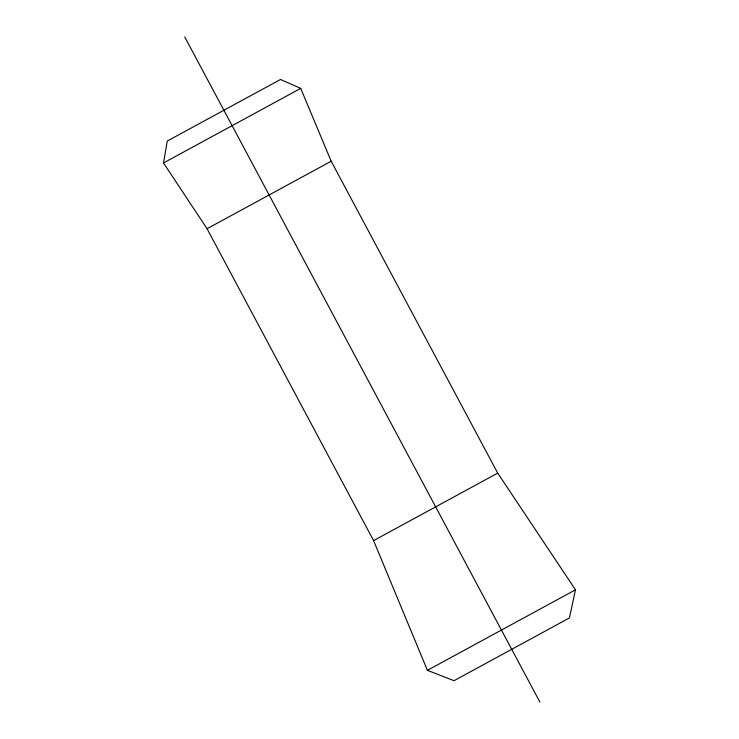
<?xml version="1.0" encoding="UTF-8"?>
<svg xmlns="http://www.w3.org/2000/svg" width="739" height="739" viewBox="0 0 739 739"><rect width="100%" height="100%" fill="white"/><g stroke="black" fill="none" stroke-linecap="round" stroke-linejoin="round"><path stroke-width="1.11" d="M163.522 162.968L167.273 141.047L280.506 79.479L300.708 88.366L331.183 161.231L497.716 473.117L575.478 589.814L569.427 617.943L454.014 680.702L427.401 670.328L373.592 540.606L207.059 228.72L163.522 162.968L300.708 88.366M207.059 228.72L331.183 161.231M373.592 540.606L497.716 473.117M427.401 670.328L575.478 589.814M184.741 36.95L539.876 702.05"/></g></svg>
